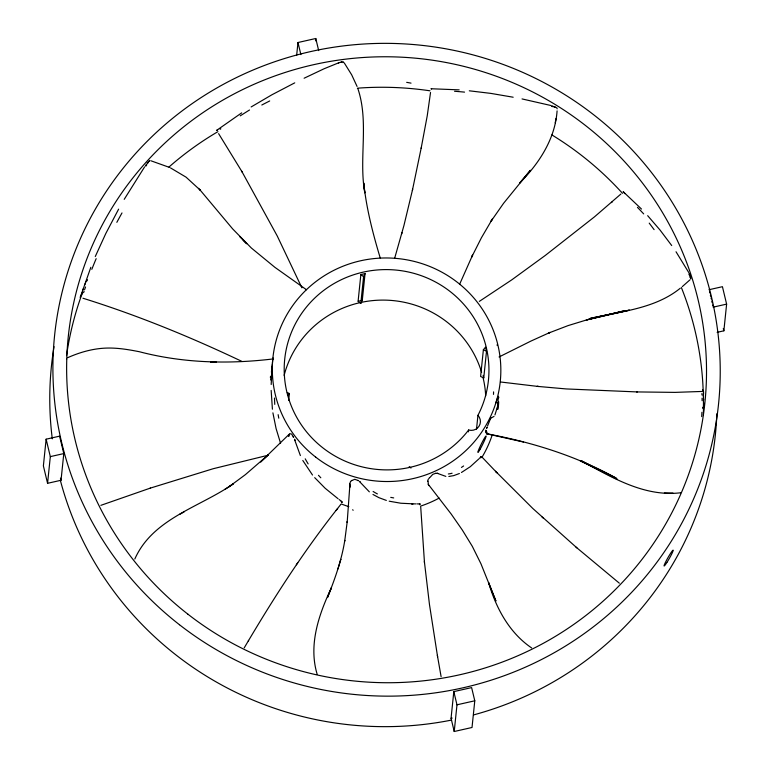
<?xml version="1.0" encoding="UTF-8"?>
<svg xmlns="http://www.w3.org/2000/svg" width="770" height="770" viewBox="0 0 770 770"><rect width="100%" height="100%" fill="white"/><g stroke="black" fill="none" stroke-linecap="round" stroke-linejoin="round"><path stroke-width="1.16" d="M703.616 402.575L703.539 407.782M498.44 396.261L497.776 404.924M271.184 384.509L272.137 366.347M66.605 359.301L66.605 358.502M703.424 414.683L703.482 391.343L703.53 393.778M350.725 481.346A129.938 26.584 18.3 0 0 350.003 483.165L347.174 522.407L347.241 521.531L344.7 541.118L344.787 540.425C341.649 560.108 334.94 578.886 327.577 597.327L331.36 587.837C318.876 614.412 308.298 644.74 317.125 674.145M270.732 379.985L270.915 377.656M272.243 364.884L272.291 364.354M272.349 363.604L272.811 358.974C228.238 364.297 182.875 363.122 139.283 351.707C129.399 349.772 119.398 348.04 109.302 348.04C94.941 347.992 80.811 351.842 67.76 357.646M46.133 439.189L43.38 465.879L47.567 483.31L61.032 480.268L63.794 453.578L59.608 436.157L46.133 439.189L50.32 456.62L47.567 483.31M296.662 55.276L297.98 42.514L315.777 38.5L318.684 50.589M315.536 40.82L315.777 38.5M288.663 400.487L289.385 393.528L287.287 392.556M358.108 301.234L360.861 274.543L365.047 273.6L362.285 300.29L360.812 303.361L358.108 301.234L359.532 300.897M360.812 303.361L363.575 276.671L365.047 273.6M468.458 431.845L468.641 429.997A9.144 8.942 5.9 0 0 477.939 415.348A102.41 100.129 5.9 0 0 386.79 269.596A102.41 100.129 5.9 0 0 295.016 414.154A102.41 100.129 5.9 0 0 468.641 429.997M483.377 349.782L480.615 376.472L483.753 377.926L486.515 351.236L485.533 347.135L483.377 349.782L486.515 351.236M476.514 429.188L477.939 415.348M451.056 718.314L453.809 691.614L471.615 687.6L474.782 700.796L472.02 727.486L454.223 731.5L451.056 718.314L452.173 718.083M454.223 731.5L456.985 704.81L453.809 691.614M717.13 332.332L723.867 330.811L726.62 304.121L722.433 286.69L708.968 289.732M271.415 372.228L272.233 365.057M430.536 92.496L427.235 115.818L421.142 148.312M557.085 110.899C555.16 138.966 539 163.567 519.635 183.058L530.424 170.276L503.561 203.328L490.99 221.317L492.348 219.065L481.404 237.795L471.692 257.065L472.607 255.053L459.517 284.505M349.782 483.906L350.129 486.611M486.438 430.594L486.342 433.433M288.471 436.195L288.615 435.512M556.036 118.465L555.218 122.863M421.257 147.705L412.364 190.537M497.439 406.906L494.937 414.924M412.653 189.237L403.942 225.504L394.808 257.738M487.025 427.908L487.169 427.321M428.101 481.212L428.245 484.311M401.699 233.926L402.027 232.723M487.525 426.022L490.519 418.639M340.696 559.79L340.831 559.328L337.943 568.943M81.062 295.093L80.234 297.432L90.831 267.306M82.862 289.944L83.266 288.808M84.69 284.89L85.114 283.755M85.537 282.628L85.961 281.502M95.278 256.525L105.837 233.445L118.618 209.151M149.457 161.296L149.707 160.458L147.975 162.297M134.817 559.03C152.768 518.431 199.94 507.17 233.339 483.829L224.763 489.47M244.215 647.868C273.466 598.232 304.641 549.597 340.686 504.571M124.22 199.334L144.616 166.878M248.286 640.919L248.604 640.39M480.74 457.794L481.24 456.533M296.334 564.785L297.74 562.716M429.939 477.458L432.779 474.349L436.012 473.204M145.453 165.694L146.319 164.491M336.134 510.481L337.655 508.518M287.942 395.289L289.385 393.528M494.022 416.406L491.154 418.004M289.241 434.193L260.626 461.99L268.461 454.685L245.38 474.647L229.065 486.717M479.623 458.14L480.971 456.764M478.988 458.795L470.297 466.697L461.471 472.472M557.153 108.84L556.97 108.002L555.122 107.02M620.88 194.05L594.488 216.842L545.247 255.467L511.752 279.866L479.344 301.378M690.016 279.789L682.278 286.632M612.15 201.981L611.447 202.606M351.851 480.49L354.806 479.306L358.252 480.557M680.256 288.24C655 308.808 620.687 311.417 590.272 318.405L629.379 310.118L586.307 319.993L624.489 310.762M241.674 112.872L216.466 130.496L217.66 129.899M487.68 433.491L486.842 433.837M251.155 106.943L271.925 94.768L294.746 82.852M179.622 514.379L184.203 511.819M499.066 356.962L530.905 341.091L550.069 332.399L548.529 333.092L568.019 325.623L588.367 319.396L624.48 310.762M304.121 78.222L324.151 68.732L338.28 62.976M459.382 473.521L453.722 475.619L448.852 476.476M100.87 505.341L150.439 488.065M419.592 504.735L420.189 504.003M338.916 62.755L339.801 62.466M150.16 488.161L213.174 468.728L268.441 455.157M341.485 61.975L343.247 61.706L343.305 62.341A23.533 4.793 -8 0 1 343.006 62.639M50.32 456.62L63.794 453.578M713.155 307.153L726.62 304.121M456.985 704.81L474.782 700.796M360.841 300.598L362.285 300.29M701.672 391.458L675.011 392.382L636.511 391.92M680.815 492.752C644.615 497.218 611.678 477.41 581.34 460.749L617.116 479.133L580.262 460.797L616.173 478.103C575.864 455.763 531.675 442.124 486.544 433.731L523.504 442.028M672.97 493.098L664.404 492.983M415.28 503.888L416.07 503.888M414.472 503.898L400.862 503.234L389.168 501.193M417.205 503.888L419.669 503.936M637.425 391.94L566.239 388.937L537.152 386.357L538.451 386.492L500.664 382.007M459.151 89.859L430.95 88.743L431.633 88.993M469.305 90.802L490.769 93.382L513.166 97.222M445.83 476.389L437.533 473.406M522.041 98.926L550.819 105.49M623.286 191.778L641.506 209.055M690.844 278.807L690.344 275.968M150.901 160.776L169.285 167.34M82.958 298.231C137.378 315.209 190.363 336.923 241.828 361.371M386.347 500.423L378.994 497.699L372.969 494.465M551.907 105.837L553.024 106.222M341.466 502.194L342.39 502.367L342.044 501.838M170.468 167.879L186.061 177.158L200.316 190.228L198.554 188.352M306.489 289.751L274.948 267.373L251.367 248.017L232.675 228.921L199.815 189.69M338.069 498.739L325.171 488.276L314.699 477.641M531.675 647.965C509.249 632.815 495.967 607.925 488.565 582.466L495.918 601.081L480.942 563.755L472.299 546.315L462.327 530.049L451.162 513.994L428.726 484.917M339.156 499.547L341.543 501.395M619.33 583.179L575.979 547.085M360.861 274.543L363.575 276.671M409.188 466.639L410.988 468.054M369.35 491.857L359.908 481.962M576.932 547.903L532.869 508.537L495.505 471.259L497.247 473.078M542.09 517.103L543.023 517.96M243.118 240.153L246.747 243.763L239.566 236.477M482.492 457.601L496.332 472.125M624.836 193.645L623.267 191.826M647.666 215.677L659.967 229.941L671.7 245.534M312.505 475.023L302.793 460.479M344.2 62.822L351.678 74.815L357.059 86.433M218.613 133.633L241.78 171.373M676.022 251.761L688.669 272.397M241.636 171.133L242.396 172.451M242.088 171.912L277.229 235.947L301.878 287.807M689.102 273.263L689.535 274.168M293.611 437.273L291.589 434.059L289.809 433.712A99.744 12.936 57.4 0 0 289.462 434.088M300.377 455.57L294.583 439.68M280.578 443.299L276.083 428.553L272.907 412.845M357.944 88.839C369.157 122.391 358.656 158.543 364.807 192.895L363.738 182.981C366.385 208.477 372.844 233.416 380.216 257.921M61.032 480.268L60.455 478.103M709.545 291.897L709.825 292.975M710.383 295.151L710.652 296.238M483.165 375.356L483.753 377.926M723.309 328.482L723.867 330.811M711.047 297.875L711.307 298.962M297.98 42.514L300.887 54.603M711.827 301.137L712.192 302.783M712.683 304.968L712.914 306.065M441.104 676.638L437.524 656.261M497.093 344.787L497.228 345.509M437.62 656.868L437.37 655.337M437.466 655.944L429.477 604.566L424.357 561.417M272.407 409.207L271.165 390.419M424.482 562.687L420.718 507.016M703.607 398.918L703.616 399.986M716.851 413.76A333.737 326.316 5.9 0 1 473.733 714.868M451.586 720.075A333.737 326.316 5.9 0 1 60.349 480.336M52.293 438.833A333.737 326.316 5.9 0 1 54.044 346.654M284.13 375.385A102.41 100.129 5.9 0 1 381.333 300.108A102.41 100.129 5.9 0 1 481.616 372.324M483.088 377.781A102.41 100.129 5.9 0 1 485.687 395.915M271.897 367.579A23.832 0.539 -83.5 0 1 271.925 367.136M272.965 359.484A52.447 0.876 -83.9 0 1 273.109 357.886M274.765 404.385A135.116 13.716 81.2 0 1 274.495 398.052M278.788 418.187A134.76 44.477 63.6 0 1 278.143 414.664M270.376 377.502A129.938 1.059 -82 0 1 270.568 376.212M271.627 369.561A99.744 0.578 -83.3 0 1 271.791 368.262M293.168 436.706A23.832 2.685 57.2 0 1 293.476 437.379M294.66 439.169A52.447 6.208 56.7 0 1 295.103 440.392M308.154 463.906A135.116 29.453 41.2 0 1 305.218 458.824M320.82 477.785A134.76 55.248 21.8 0 1 318.491 475.302M353.199 510.231A86.144 0.51 37.1 0 1 352.602 509.788M341.168 501.289A13.417 2.464 23.8 0 1 341.716 501.732M289.039 436.186A129.938 16.671 58.7 0 1 289.443 434.521M357.867 480.49A23.832 4.437 16.9 0 1 358.377 480.855M359.532 481.298A52.447 10 16.4 0 1 360.322 482.058M377.406 493.916A135.116 34.265 0.1 0 1 373.113 491.481M393.701 497.911A134.76 53.544 -21 0 1 390.736 497.362M411.719 504.129A86.144 1.983 -2.1 0 1 412.913 504.119M419.361 504.071A13.417 2.387 -16.9 0 1 419.919 504.109M349.907 487.439A74.546 15.785 16.4 0 1 349.599 486.467M351.082 481.067A99.744 20.27 17 0 1 351.669 480.432M435.704 473.367A23.832 3.898 -23.7 0 1 436.186 473.358M437.091 473.088A52.447 8.739 -24.2 0 1 437.793 473.281M452.096 473.242A135.116 25.911 -40.7 0 1 448.342 473.964M463.588 465.966A134.76 40.155 -62.3 0 1 461.451 467.409M481.077 456.908A86.144 3.744 -41.2 0 1 480.499 457.524M480.624 457.332A13.417 1.088 -56.9 0 1 480.961 456.976M429.006 485.629A74.546 13.966 -24.5 0 1 428.274 484.301M427.619 481.404A129.938 24.034 -22.5 0 1 428.312 479.209M428.948 478.603A99.744 17.989 -23.8 0 1 429.525 477.612M490.134 419.467A23.832 1.309 -63.5 0 1 490.375 419.121M491.077 417.783A52.447 3.013 -64 0 1 491.289 417.725M497.064 398.966A135.116 8.287 -80.3 0 1 495.861 403.124M493.57 391.892A134.76 21.367 78.5 0 1 493.503 394.394M498.739 397.05A113.007 56.566 57.5 0 1 498.748 397.84M498.691 401.738A113.007 56.566 57.5 0 1 498.055 409.12M487.015 433.491A74.546 5.804 -64.4 0 1 487.015 432.086M485.533 432.268A129.938 10.222 -62.4 0 1 485.803 430.122M486.582 428.457A99.744 7.171 -63.6 0 1 486.871 427.273M689.978 274.649A14.447 1.771 74.9 0 1 690.19 275.121M689.843 275.718A27.364 2.916 73.8 0 1 690.421 277.075M688.919 274.216A79.262 11.213 76.8 0 1 689.352 275.121M649.216 223.127A236.217 16.382 49 0 1 654.105 229.633M637.454 207.351A234.667 47.827 34.8 0 1 643.682 213.896M690.478 277.845A70.32 5.708 71.1 0 1 689.949 277.21M492.338 434.559A114.297 111.756 5.9 0 1 481.789 457.572M439.169 498.075A114.297 111.756 5.9 0 1 420.584 506.121M348.849 506.641A114.297 111.756 5.9 0 1 341.149 503.907M497.68 402.546A114.297 111.756 5.9 0 1 497.353 409.399M261.81 105.009A236.217 11.665 -28.8 0 1 269.692 100.957M240.24 115.856A234.677 57.249 -40.4 0 1 249.519 109.995M220.846 128.831A31.339 3.099 -31.6 0 1 220.162 129.264M66.538 355.615A320.022 312.909 5.9 0 1 81.062 296.575M168.996 167.003A320.022 312.909 5.9 0 1 217.929 131.651M357.405 88.184A320.022 312.909 5.9 0 1 429.987 90.812M551.878 134.923A320.022 312.909 5.9 0 1 622.487 193.318M681.373 287.547A320.022 312.909 5.9 0 1 703.202 391.478M701.922 412.277A234.667 71.928 72.5 0 1 701.691 416.589M702.644 389.716A31.339 1.251 87.8 0 1 702.683 391.006M703.193 394.914A54.429 6.834 85.5 0 1 703.222 396.204M701.932 393.537A75.999 11.377 84.8 0 1 701.971 395.02M702.086 398.167A131.959 41.965 79.1 0 1 702.105 400.708M702.75 407.292A235.495 133.316 66.5 0 1 702.721 408.302M554.236 106.462A14.447 3.311 34.7 0 1 554.814 106.684M553.62 106.799A27.364 5.794 33.8 0 1 555.141 107.405M551.57 106.299A79.262 19.856 36.6 0 1 552.658 106.664M406.675 82.342A236.217 2.762 10.1 0 1 411.026 83.131M454.531 91.255A234.667 42.032 -2.8 0 1 464.541 92.121M340.985 62.187A8.403 1.771 -7.9 0 1 341.63 62.014M339.926 62.486A17.171 3.879 -7.4 0 1 340.735 62.235M338.367 62.986A40.127 10.106 -6.1 0 1 339.002 62.774M147.051 163.173A14.447 2.502 -47.1 0 1 147.513 162.557M147.224 163.866A27.364 4.158 -47.8 0 1 148.389 162.335M145.838 166.156A79.262 16.035 -45.7 0 1 146.675 164.982M116.838 222.338A236.217 38.952 -67.5 0 1 121.997 212.944M91.823 269.327A234.667 86.375 -78.5 0 1 96.163 258.662M81.986 294.794A31.339 0.674 -71 0 1 82.313 293.851M82.072 293.274A54.429 6.304 -71.1 0 1 82.534 291.936M83.584 292.677A75.999 10.847 -71.1 0 1 84.113 291.166M84.584 289.664A131.959 44.15 -72.1 0 1 85.557 286.969M87.116 280.819A235.495 147.763 -75.3 0 1 87.53 279.731M216.043 362.131L210.865 362.044L216.043 362.131M480.268 448.949A9.134 0.683 -63.6 0 0 486.082 436.041A9.134 0.683 -63.6 0 0 479.623 447.582A9.134 0.683 -63.6 0 0 480.268 448.949M179.468 624.73A333.737 326.316 5.9 0 0 716.678 418.736A333.737 326.316 5.9 0 0 263.571 65.787A333.737 326.316 5.9 0 0 179.468 624.73M315.652 457.072A114.297 111.756 5.9 0 0 499.624 386.521A114.297 111.756 5.9 0 0 344.45 265.65A114.297 111.756 5.9 0 0 315.652 457.072M187.986 614.248A320.022 312.909 5.9 0 0 703.116 416.724A320.022 312.909 5.9 0 0 268.634 78.28A320.022 312.909 5.9 0 0 187.986 614.248M666.859 562.533A9.144 0.789 -60.3 0 0 673.153 550.155A9.144 0.789 -60.3 0 0 665.829 561.59A9.144 0.789 -60.3 0 0 666.859 562.533"/></g></svg>
